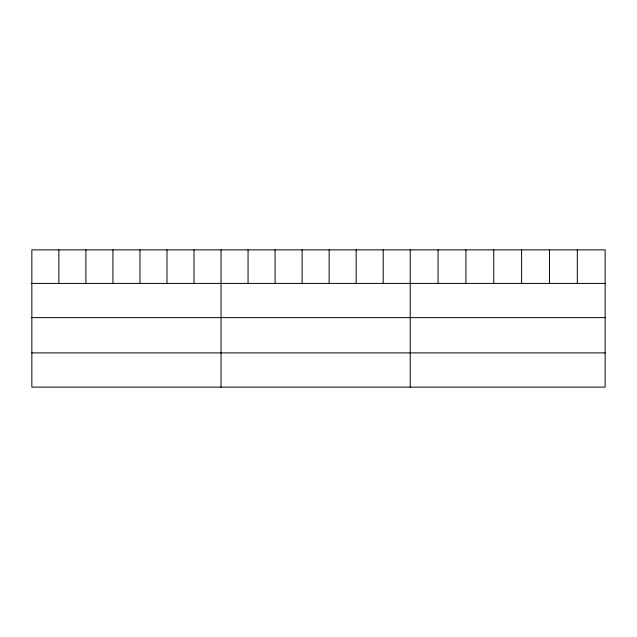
<?xml version="1.0" encoding="UTF-8"?>
<svg xmlns="http://www.w3.org/2000/svg" width="637" height="637" viewBox="0 0 637 637"><rect width="100%" height="100%" fill="white"/><g stroke="black" fill="none" stroke-linecap="round" stroke-linejoin="round"><path stroke-width="0.96" d="M605.15 283.409L605.15 387.121L31.85 387.121L31.85 249.879L605.15 249.879L605.15 283.409L31.85 283.409M31.85 317.632L605.15 317.632M31.85 352.898L605.15 352.898M577.305 249.879L577.305 283.409M549.46 249.879L549.46 283.409M521.615 249.879L521.615 283.409M493.763 249.879L493.763 283.409M465.918 249.879L465.918 283.409M438.073 249.879L438.073 283.409M410.228 249.879L410.228 387.121M383.203 249.879L383.203 283.409M356.171 249.879L356.171 283.409M329.146 249.879L329.146 283.409M302.121 249.879L302.121 283.409M275.096 249.879L275.096 283.409M248.064 249.879L248.064 283.409M221.039 249.879L221.039 387.121M194.014 249.879L194.014 283.409M166.982 249.879L166.982 283.409M139.957 249.879L139.957 283.409M112.932 249.879L112.932 283.409M85.907 249.879L85.907 283.409M58.875 249.879L58.875 283.409"/></g></svg>
